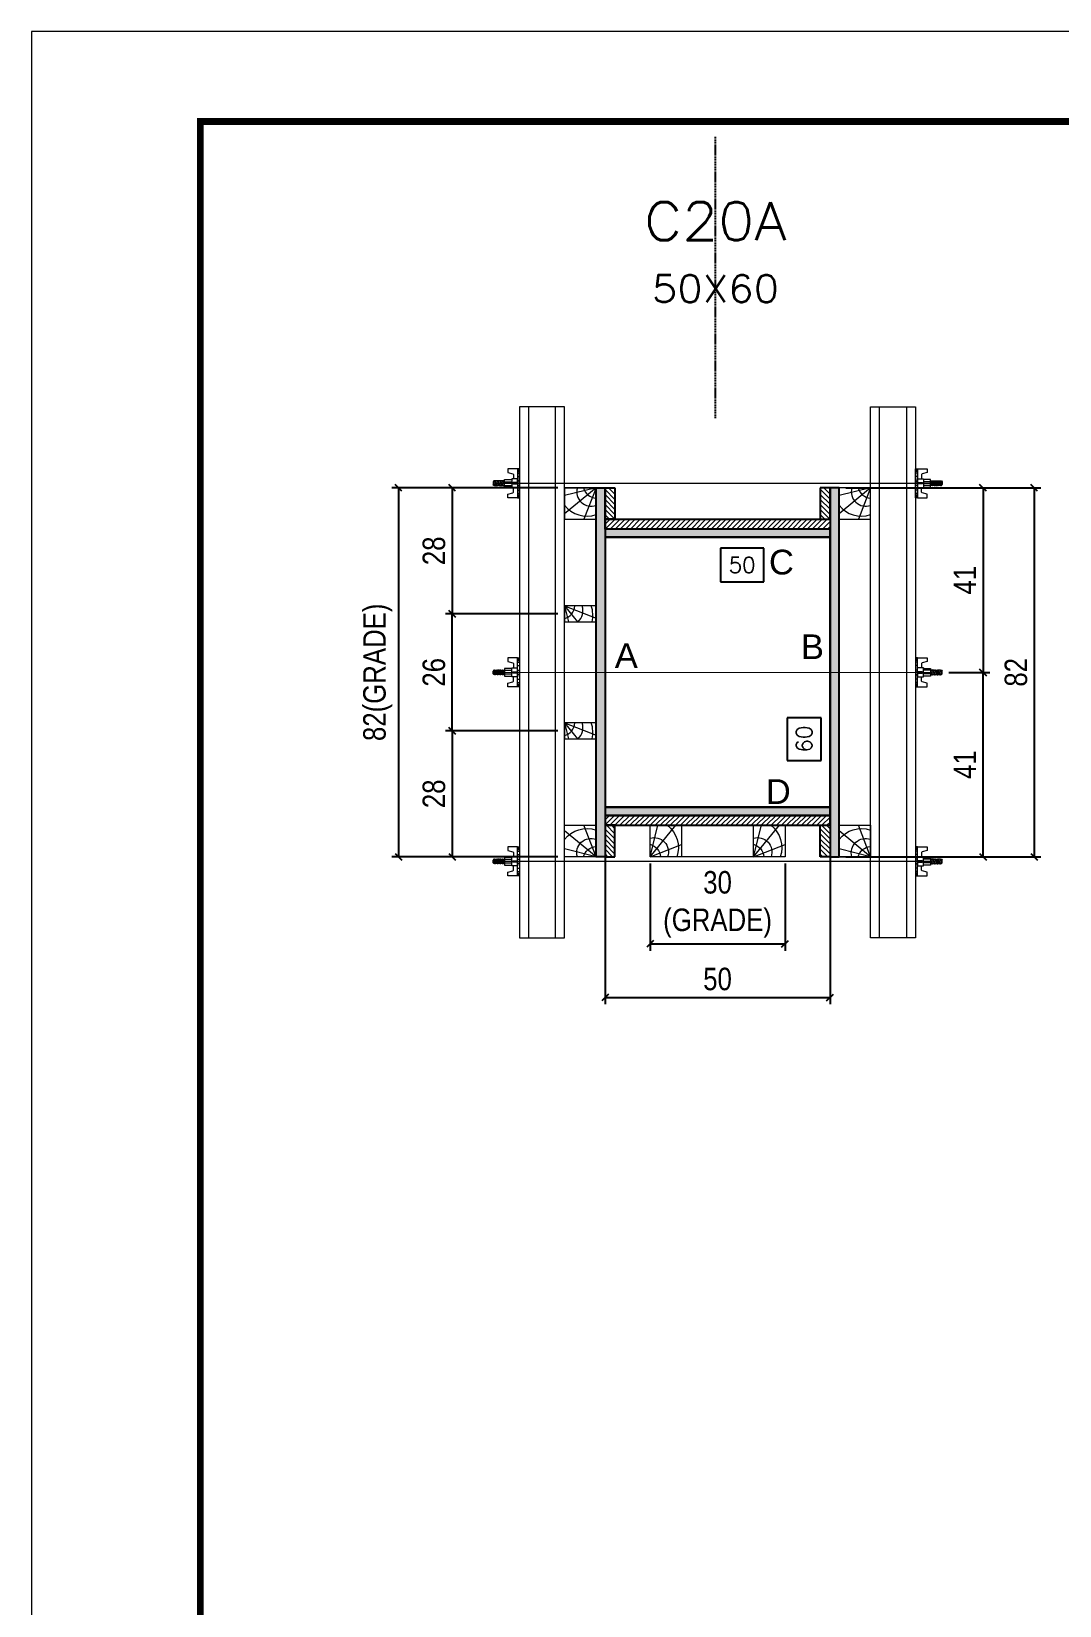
# Model space of a CAD drawing. Extents: x 2949 to 9203, y -16089 to 12527.
# Drawn here: x 4548 to 5004, y -807 to -108 of the extents above; entities that cross this region are included whole.
import ezdxf
from ezdxf.enums import TextEntityAlignment as Align

# ---------------------------------------------------------------- set-up
doc = ezdxf.new("R2010")
doc.units = 0
doc.linetypes.add('DASHED', pattern=[0.75, 0.5, -0.25])
doc.linetypes.add('HIDDEN', pattern=[0.375, 0.25, -0.125])
for name, color, linetype in [('CHAPA', 1, 'Continuous'), ('COTA', 241, 'Continuous'), ('MEIO_PONT', 93, 'Continuous'), ('Painéis', 200, 'Continuous'), ('SARRAFO', 251, 'Continuous'), ('Texto de Titulo', 7, 'Continuous'), ('Texto Qtd Sarr', 242, 'Continuous'), ('TEXTO_GERAL', 7, 'Continuous')]:
    doc.layers.add(name, color=color, linetype=linetype)
for name, color, linetype, lineweight in [('Folhas', 255, 'Continuous', 9), ('Hachura', 251, 'Continuous', 9), ('Madeira', 126, 'Continuous', 18), ('Perfil Metálico', 224, 'Continuous', 18), ('SARRAFO DE PRESSAO', 251, 'DASHED', 9), ('Texto Seção', 7, 'Continuous', 15)]:
    doc.layers.add(name, color=color, linetype=linetype, lineweight=lineweight)
doc.styles.add('ARIAL', font='arial.ttf')
doc.styles.add('COTA TECNICA 2X', font='techl___.ttf', dxfattribs={"height": 10})
doc.styles.add('ROMANS', font='romans.shx')
doc.dimstyles.new('SECAO PILAR', dxfattribs={"dimtxt": 10, "dimasz": 3, "dimexe": 3, "dimexo": 3, "dimgap": 3, "dimtad": 1, "dimdec": 1, "dimlfac": 0.5, "dimzin": 12, "dimdsep": 46, "dimtxsty": 'COTA TECNICA 2X', "dimblk1": 'OBLIQUE', "dimblk2": 'OBLIQUE', "dimsah": 1, "dimcen": 0.9, "dimclrd": 256, "dimclre": 256, "dimclrt": 256, "dimadec": 1, "dimazin": 3, "dimtfac": 1, "dimtdec": 1, "dimtmove": 0, "dimatfit": 3, "dimfxl": 1, "dimtolj": 1, "dimtzin": 12, "dimarcsym": 0})
doc.dimstyles.new('SECÇÃO 2', dxfattribs={"dimtxt": 7, "dimasz": 6, "dimexe": 0.18, "dimexo": 2, "dimgap": -4, "dimtad": 3, "dimdec": 1, "dimlfac": 0.5, "dimzin": 12, "dimdsep": 46, "dimtxsty": 'ROMANS', "dimblk": 'ARCHTICK', "dimcen": 0.09, "dimse1": 1, "dimse2": 1, "dimsd1": 1, "dimsd2": 1, "dimclrd": 180, "dimclre": 5, "dimclrt": 1, "dimadec": 0, "dimazin": 3, "dimtfac": 1, "dimtdec": 1, "dimtofl": 0, "dimtmove": 0, "dimatfit": 3, "dimldrblk": 'ARCHTICK', "dimfxl": 1, "dimtolj": 1, "dimtzin": 0, "dimarcsym": 0})

# ---------------------------------------------------------------- blocks, each defined once
blk = doc.blocks.new('9999999999')
at = {"layer": 'Folhas'}
blk.add_lwpolyline([(98138.98, 34190.21), (99623.98, 34190.21), (99623.98, 35240.21), (98138.98, 35240.21)], close=True, dxfattribs=at)
at = {"layer": 'Folhas', "color": 30, "const_width": 3}
blk.add_lwpolyline([(98213.98, 34230.21), (99583.98, 34230.21), (99583.98, 35200.21), (98213.98, 35200.21)], close=True, dxfattribs=at)
blk = doc.blocks.new('*D1420')
at = {"layer": 'COTA', "color": 180, "lineweight": -2, "transparency": 16777216}
for p, q in [((4898.48, -412.59), (4883.48, -412.59)), ((4883.48, -412.59), (4883.48, -431.59)), ((4898.48, -431.59), (4898.48, -412.59)), ((4883.48, -431.59), (4898.48, -431.59))]:
    blk.add_line(p, q, dxfattribs=at)
at = {"layer": 'Defpoints', "color": 0, "transparency": 16777216}
for p in [(4802.48, -332.41), (4802.48, -452.41), (4902.48, -452.41)]:
    blk.add_point(p, dxfattribs=at)
at = {"layer": 'COTA', "color": 1, "transparency": 16777216, "insert": (4890.98, -422.09), "char_height": 7, "attachment_point": 5, "rotation": 90, "style": 'ROMANS'}
blk.add_mtext('\\A1;60', dxfattribs=at)
blk = doc.blocks.new('_ArchTick')
at = {"color": 0, "linetype": 'ByBlock', "const_width": 0.15}
blk.add_lwpolyline([(-0.5, -0.5), (0.5, 0.5)], dxfattribs=at)
blk = doc.blocks.new('_Oblique')
at = {"color": 0, "linetype": 'ByBlock', "lineweight": -2}
blk.add_line((-0.5, -0.5), (0.5, 0.5), dxfattribs=at)
blk = doc.blocks.new('*D1421')
at = {"layer": 'COTA', "lineweight": -2, "transparency": 16777216}
for p, q in [((4909.48, -310.41), (4996.25, -310.41)), ((4993.25, -310.41), (4993.25, -474.41)), ((4909.48, -474.41), (4996.25, -474.41))]:
    blk.add_line(p, q, dxfattribs=at)
at = {"layer": 'Defpoints', "color": 0, "transparency": 16777216}
for p in [(4906.48, -310.41), (4906.48, -474.41), (4993.25, -474.41)]:
    blk.add_point(p, dxfattribs=at)
at = {"layer": 'COTA', "lineweight": -2, "transparency": 16777216, "xscale": 3, "yscale": 3, "zscale": 3}
for p, rotation in [((4993.25, -310.41), 90), ((4993.25, -474.41), 270)]:
    blk.add_blockref('_Oblique', p, dxfattribs=dict(at, rotation=rotation))
at = {"layer": 'COTA', "transparency": 16777216, "insert": (4985.16, -392.41), "char_height": 10, "attachment_point": 5, "rotation": 90, "style": 'COTA TECNICA 2X'}
blk.add_mtext('\\A1;82', dxfattribs=at)
blk = doc.blocks.new('*D1422')
at = {"layer": 'COTA', "lineweight": -2, "transparency": 16777216}
for p, q in [((4943.48, -310.41), (4973.48, -310.41)), ((4970.48, -310.41), (4970.48, -392.48)), ((4955.28, -392.48), (4973.48, -392.48))]:
    blk.add_line(p, q, dxfattribs=at)
at = {"layer": 'Defpoints', "color": 0, "transparency": 16777216}
for p in [(4940.48, -310.41), (4952.28, -392.48), (4970.48, -392.48)]:
    blk.add_point(p, dxfattribs=at)
at = {"layer": 'COTA', "lineweight": -2, "transparency": 16777216, "xscale": 3, "yscale": 3, "zscale": 3}
for p, rotation in [((4970.48, -310.41), 90), ((4970.48, -392.48), 270)]:
    blk.add_blockref('_Oblique', p, dxfattribs=dict(at, rotation=rotation))
at = {"layer": 'COTA', "transparency": 16777216, "insert": (4962.41, -351.45), "char_height": 10, "attachment_point": 5, "rotation": 90, "style": 'COTA TECNICA 2X'}
blk.add_mtext('\\A1;41', dxfattribs=at)
blk = doc.blocks.new('*D1423')
at = {"layer": 'COTA', "lineweight": -2, "transparency": 16777216}
for p, q in [((4955.28, -392.48), (4973.48, -392.48)), ((4970.48, -474.41), (4970.48, -392.48)), ((4943.48, -474.41), (4973.48, -474.41))]:
    blk.add_line(p, q, dxfattribs=at)
at = {"layer": 'Defpoints', "color": 0, "transparency": 16777216}
for p in [(4952.28, -392.48), (4970.48, -392.48), (4940.48, -474.41)]:
    blk.add_point(p, dxfattribs=at)
at = {"layer": 'COTA', "lineweight": -2, "transparency": 16777216, "xscale": 3, "yscale": 3, "zscale": 3}
for p, rotation in [((4970.48, -392.48), 90), ((4970.48, -474.41), 270)]:
    blk.add_blockref('_Oblique', p, dxfattribs=dict(at, rotation=rotation))
at = {"layer": 'COTA', "transparency": 16777216, "insert": (4962.41, -433.45), "char_height": 10, "attachment_point": 5, "rotation": 90, "style": 'COTA TECNICA 2X'}
blk.add_mtext('\\A1;41', dxfattribs=at)
blk = doc.blocks.new('*D1424')
at = {"layer": 'COTA', "color": 180, "lineweight": -2, "transparency": 16777216}
for p, q in [((4873.07, -337.21), (4853.74, -337.21)), ((4853.74, -337.21), (4853.74, -352.21)), ((4873.07, -352.21), (4873.07, -337.21)), ((4853.74, -352.21), (4873.07, -352.21))]:
    blk.add_line(p, q, dxfattribs=at)
at = {"layer": 'Defpoints', "color": 0, "transparency": 16777216}
for p in [(4802.48, -332.41), (4902.48, -332.41), (4902.48, -356.21)]:
    blk.add_point(p, dxfattribs=at)
at = {"layer": 'COTA', "color": 1, "transparency": 16777216, "insert": (4863.41, -344.71), "char_height": 7, "attachment_point": 5, "style": 'ROMANS'}
blk.add_mtext('\\A1;50', dxfattribs=at)
blk = doc.blocks.new('titulo1')
at = {"layer": 'Defpoints', "color": 252, "linetype": 'HIDDEN', "ltscale": 2}
blk.add_line((0, 0), (0, 125), dxfattribs=at)
at = {"layer": 'Defpoints', "style": 'ROMANS', "oblique": 15}
blk.add_attdef('FOLHA', text='', height=10, dxfattribs=at).set_placement((0, 15.58), align=Align.MIDDLE_CENTER)
at = {"layer": 'Texto Qtd Sarr', "color": 3, "style": 'ROMANS', "oblique": 15}
for tag, height, p in [('TITULO', 17, (0, 71.45)), ('SEÇÃO', 12, (0, 41.55))]:
    blk.add_attdef(tag, text='', height=height, dxfattribs=at).set_placement(p, align=Align.MIDDLE_CENTER)
blk = doc.blocks.new('PONTALETE')
at = {"layer": 'Madeira'}
for q in [(2.71, 7), (7, 5.76), (7, 1.74)]:
    blk.add_line((0, 0), q, dxfattribs=at)
blk.add_lwpolyline([(0, 0), (7, 0), (7, 7), (0, 7)], close=True, dxfattribs=at)
for centre, radius, start, end in [((2.04, 0.06), 6.23, 37.2818, 109.0913), ((1.09, 0.9), 3.19, 343.603, 109.9847), ((-0.21, -0.78), 3.09, 14.6322, 86.0383)]:
    blk.add_arc(centre, radius, start, end, dxfattribs=at)
blk = doc.blocks.new('*D1425')
at = {"layer": 'COTA', "lineweight": -2, "transparency": 16777216}
for p, q in [((4781.48, -310.41), (4707.7, -310.41)), ((4710.7, -310.41), (4710.7, -474.41)), ((4781.48, -474.41), (4707.7, -474.41))]:
    blk.add_line(p, q, dxfattribs=at)
at = {"layer": 'Defpoints', "color": 0, "transparency": 16777216}
for p in [(4784.48, -310.41), (4710.7, -474.41), (4784.48, -474.41)]:
    blk.add_point(p, dxfattribs=at)
at = {"layer": 'COTA', "lineweight": -2, "transparency": 16777216, "xscale": 3, "yscale": 3, "zscale": 3}
for p, rotation in [((4710.7, -310.41), 90), ((4710.7, -474.41), 270)]:
    blk.add_blockref('_Oblique', p, dxfattribs=dict(at, rotation=rotation))
at = {"layer": 'COTA', "transparency": 16777216, "insert": (4701.48, -392.41), "char_height": 10, "attachment_point": 5, "rotation": 90, "style": 'COTA TECNICA 2X'}
blk.add_mtext('\\A1;82(GRADE)', dxfattribs=at)
blk = doc.blocks.new('*D1426')
at = {"layer": 'COTA', "lineweight": -2, "transparency": 16777216}
for p, q in [((4781.48, -418.41), (4731.54, -418.41)), ((4734.54, -418.41), (4734.54, -474.41)), ((4781.48, -474.41), (4731.54, -474.41))]:
    blk.add_line(p, q, dxfattribs=at)
at = {"layer": 'Defpoints', "color": 0, "transparency": 16777216}
for p in [(4784.48, -418.41), (4734.54, -474.41), (4784.48, -474.41)]:
    blk.add_point(p, dxfattribs=at)
at = {"layer": 'COTA', "lineweight": -2, "transparency": 16777216, "xscale": 3, "yscale": 3, "zscale": 3}
for p, rotation in [((4734.54, -418.41), 90), ((4734.54, -474.41), 270)]:
    blk.add_blockref('_Oblique', p, dxfattribs=dict(at, rotation=rotation))
at = {"layer": 'COTA', "transparency": 16777216, "insert": (4726.45, -446.41), "char_height": 10, "attachment_point": 5, "rotation": 90, "style": 'COTA TECNICA 2X'}
blk.add_mtext('\\A1;28', dxfattribs=at)
blk = doc.blocks.new('MEIO PONTALETE')
at = {"layer": 'Madeira'}
for q in [(2.71, 7), (3.5, 2.88), (3.5, 0.87)]:
    blk.add_line((0, 0), q, dxfattribs=at)
blk.add_lwpolyline([(0, 0), (3.5, 0), (3.5, 7), (0, 7)], close=True, dxfattribs=at)
for centre, radius, start, end in [((2.04, 0.06), 6.23, 76.4499, 109.0913), ((1.09, 0.9), 3.19, 40.9063, 109.9847), ((-0.21, -0.78), 3.09, 14.6322, 86.0383)]:
    blk.add_arc(centre, radius, start, end, dxfattribs=at)
blk = doc.blocks.new('C')
at = {"layer": 'Hachura', "color": 0}
for p, q in [((0, 3.22), (0, -3.22)), ((0.45, 3.22), (0, 3.22)), ((0.46, 3.16), (0, 3.16)), ((0.46, 3.05), (0, 3.05)), ((0.46, 2.88), (0, 2.88)), ((0, 2.75), (0, -1.16)), ((0.46, 2.65), (0, 2.65)), ((0.46, 2.23), (0, 2.23)), ((0.46, 1.51), (0, 1.51)), ((0.39, 0.49), (0.17, 0.49)), ((0.45, -3.23), (0.45, 3.22)), ((0.45, 3.22), (2.58, 3.22)), ((1.74, 0.97), (0.45, 0.97)), ((1.45, 0.1), (0.45, 0.1)), ((1.35, 1.94), (1.35, 0.96)), ((2.58, 2.39), (1.47, 2.09)), ((1.74, -0.97), (1.74, 0.97)), ((1.74, 0.97), (1.74, 0.84)), ((1.74, 0.97), (1.74, 0.84)), ((1.74, 0.84), (3.35, 0.84)), ((3.35, 0.45), (1.74, 0.45)), ((2.58, 3.22), (2.58, 2.39)), ((3.32, 0.84), (3.32, -0.84)), ((3.35, 0.84), (3.35, -0.84)), ((3.68, 0.45), (3.35, 0.45)), ((3.84, -0.52), (3.35, 0.45)), ((3.35, 0.06), (3.67, -0.57)), ((3.68, 0.45), (4.16, -0.52)), ((3.72, 0.5), (4.25, -0.57)), ((4.37, -0.55), (3.83, 0.53)), ((4.15, 0.45), (3.93, 0.45)), ((4.42, -0.52), (3.93, 0.45)), ((4.15, 0.45), (4.26, 0.45)), ((4.26, 0.45), (4.74, -0.52)), ((4.3, 0.5), (4.83, -0.57)), ((4.95, -0.55), (4.41, 0.53)), ((4.51, 0.45), (4.84, 0.45)), ((5, -0.52), (4.51, 0.45)), ((4.84, 0.45), (5.32, -0.52)), ((4.88, 0.5), (5.41, -0.57)), ((5.53, -0.55), (4.99, 0.53)), ((5.58, -0.52), (5.09, 0.45)), ((5.42, 0.45), (5.09, 0.45)), ((5.58, -0.52), (5.09, 0.45)), ((5.42, 0.45), (5.74, -0.19)), ((5.46, 0.5), (5.74, -0.07)), ((5.74, 0.19), (5.57, 0.53)), ((5.74, 0.32), (5.68, 0.45)), ((5.68, 0.45), (5.74, 0.45)), ((5.74, 0.45), (5.9, 0.29)), ((5.74, 0.45), (5.74, -0.52)), ((5.9, -0.36), (5.9, 0.29)), ((0.45, 0), (0, 0)), ((0.46, -1.52), (0, -1.52)), ((0.46, -2.23), (0, -2.23)), ((0.46, -2.65), (0, -2.65)), ((0.46, -2.88), (0, -2.88)), ((0.46, -3.05), (0, -3.05)), ((0.46, -3.16), (0, -3.16)), ((0, -3.22), (2.57, -3.22)), ((0.08, -0.48), (0.29, -0.48)), ((0.29, -0.48), (0.4, -0.48)), ((0.45, 0), (0.45, -0.97)), ((0.45, -0.16), (1.45, -0.16)), ((0.45, -0.65), (0.45, -0.32)), ((0.45, -3.23), (0.45, -0.65)), ((0.45, -0.97), (1.74, -0.97)), ((1.35, -1.94), (1.35, -0.97)), ((2.58, -2.39), (1.47, -2.1)), ((3.35, -0.32), (1.74, -0.32)), ((3.35, -0.84), (1.74, -0.84)), ((2.58, -3.23), (2.58, -2.39)), ((3.35, -0.07), (3.58, -0.52)), ((3.35, -0.52), (3.58, -0.52)), ((3.84, -0.52), (4.16, -0.52)), ((4.42, -0.52), (4.74, -0.52)), ((4.63, -0.52), (4.74, -0.52)), ((5, -0.52), (5.32, -0.52)), ((5.58, -0.52), (5.74, -0.52)), ((5.74, -0.52), (5.9, -0.36)), ((5.74, -0.52), (5.74, -0.52))]:
    blk.add_line(p, q, dxfattribs=at)
for centre, radius, start, end in [((1.52, 1.94), 0.161, 104.7436, 180), ((1.44, -0.03), 0.129, 272.695, 87.305), ((3.81, 0.39), 0.143, 25.5688, 154.4312), ((4.39, 0.39), 0.143, 25.5688, 154.4312), ((4.97, 0.39), 0.143, 25.5688, 154.4312), ((5.55, 0.39), 0.143, 25.5688, 154.4312), ((0.17, -0.37), 0.174, 221.744, 317.8592), ((1.52, -1.94), 0.161, 180, 255.2564), ((3.71, -0.4), 0.174, 222.1408, 318.256), ((4.29, -0.4), 0.174, 222.1408, 318.256), ((4.87, -0.4), 0.174, 222.1408, 318.256), ((5.45, -0.4), 0.174, 222.1408, 318.256), ((5.61, -0.4), 0.174, 317.8592, 318.256)]:
    blk.add_arc(centre, radius, start, end, dxfattribs=at)
blk = doc.blocks.new('*D1427')
at = {"layer": 'COTA', "lineweight": -2, "transparency": 16777216}
for p, q in [((4781.48, -310.41), (4731.54, -310.41)), ((4734.54, -310.41), (4734.54, -366.41)), ((4781.48, -366.41), (4731.54, -366.41))]:
    blk.add_line(p, q, dxfattribs=at)
at = {"layer": 'Defpoints', "color": 0, "transparency": 16777216}
for p in [(4784.48, -310.41), (4734.54, -366.41), (4784.48, -366.41)]:
    blk.add_point(p, dxfattribs=at)
at = {"layer": 'COTA', "lineweight": -2, "transparency": 16777216, "xscale": 3, "yscale": 3, "zscale": 3}
for p, rotation in [((4734.54, -310.41), 90), ((4734.54, -366.41), 270)]:
    blk.add_blockref('_Oblique', p, dxfattribs=dict(at, rotation=rotation))
at = {"layer": 'COTA', "transparency": 16777216, "insert": (4726.45, -338.41), "char_height": 10, "attachment_point": 5, "rotation": 90, "style": 'COTA TECNICA 2X'}
blk.add_mtext('\\A1;28', dxfattribs=at)
blk = doc.blocks.new('*D1446')
at = {"layer": 'COTA', "lineweight": -2, "transparency": 16777216}
for p, q in [((4802.48, -459.01), (4802.48, -539.89)), ((4902.48, -459.01), (4902.48, -539.89)), ((4802.48, -536.89), (4902.48, -536.89))]:
    blk.add_line(p, q, dxfattribs=at)
at = {"layer": 'Defpoints', "color": 0, "transparency": 16777216}
for p in [(4802.48, -456.01), (4902.48, -456.01), (4902.48, -536.89)]:
    blk.add_point(p, dxfattribs=at)
at = {"layer": 'COTA', "lineweight": -2, "transparency": 16777216, "xscale": 3, "yscale": 3, "zscale": 3, "rotation": 180}
blk.add_blockref('_Oblique', (4802.48, -536.89), dxfattribs=at)
at = {"layer": 'COTA', "lineweight": -2, "transparency": 16777216, "xscale": 3, "yscale": 3, "zscale": 3}
blk.add_blockref('_Oblique', (4902.48, -536.89), dxfattribs=at)
at = {"layer": 'COTA', "transparency": 16777216, "insert": (4852.48, -528.78), "char_height": 10, "attachment_point": 5, "style": 'COTA TECNICA 2X'}
blk.add_mtext('\\A1;50', dxfattribs=at)
blk = doc.blocks.new('*D1451')
at = {"layer": 'COTA', "lineweight": -2, "transparency": 16777216}
for p, q in [((4781.48, -366.41), (4731.54, -366.41)), ((4734.54, -418.41), (4734.54, -366.41)), ((4781.48, -418.41), (4731.54, -418.41))]:
    blk.add_line(p, q, dxfattribs=at)
at = {"layer": 'Defpoints', "color": 0, "transparency": 16777216}
for p in [(4734.54, -366.41), (4784.48, -366.41), (4784.48, -418.41)]:
    blk.add_point(p, dxfattribs=at)
at = {"layer": 'COTA', "lineweight": -2, "transparency": 16777216, "xscale": 3, "yscale": 3, "zscale": 3}
for p, rotation in [((4734.54, -366.41), 90), ((4734.54, -418.41), 270)]:
    blk.add_blockref('_Oblique', p, dxfattribs=dict(at, rotation=rotation))
at = {"layer": 'COTA', "transparency": 16777216, "insert": (4726.44, -392.41), "char_height": 10, "attachment_point": 5, "rotation": 90, "style": 'COTA TECNICA 2X'}
blk.add_mtext('\\A1;26', dxfattribs=at)
blk = doc.blocks.new('*D1452')
at = {"layer": 'COTA', "lineweight": -2, "transparency": 16777216}
for p, q in [((4822.48, -477.41), (4822.48, -516.13)), ((4882.47, -477.41), (4882.47, -516.13)), ((4822.48, -513.13), (4882.47, -513.13))]:
    blk.add_line(p, q, dxfattribs=at)
at = {"layer": 'Defpoints', "color": 0, "transparency": 16777216}
for p in [(4822.48, -474.41), (4882.47, -474.41), (4882.47, -513.13)]:
    blk.add_point(p, dxfattribs=at)
at = {"layer": 'COTA', "lineweight": -2, "transparency": 16777216, "xscale": 3, "yscale": 3, "zscale": 3, "rotation": 180}
blk.add_blockref('_Oblique', (4822.48, -513.13), dxfattribs=at)
at = {"layer": 'COTA', "lineweight": -2, "transparency": 16777216, "xscale": 3, "yscale": 3, "zscale": 3}
blk.add_blockref('_Oblique', (4882.47, -513.13), dxfattribs=at)
at = {"layer": 'COTA', "transparency": 16777216, "insert": (4852.48, -495.58), "char_height": 10, "attachment_point": 5, "style": 'COTA TECNICA 2X'}
blk.add_mtext('\\A1;30\\P(GRADE)', dxfattribs=at)

msp = doc.modelspace()

# ---------------------------------------------------------------- hatches: boundary and pattern name
at = {"layer": 'Hachura'}
h = msp.add_hatch(color=256, dxfattribs=at)
h.dxf.hatch_style = 1
h.paths.add_polyline_path([(4802.48, -474.41), (4798.48, -474.41), (4798.48, -310.41), (4802.48, -310.41)])
h = msp.add_hatch(color=256, dxfattribs=at)
h.dxf.hatch_style = 1
h.paths.add_polyline_path([(4802.48, -474.41), (4798.48, -474.41), (4798.48, -310.41), (4802.48, -310.41)])
h = msp.add_hatch(dxfattribs=at)
h.set_pattern_fill('ANSI31', color=256, scale=0.5, angle=90, style=0)
h.set_pattern_definition([(135, (-18088.9318, 8813.5384), (-1.12253202, -1.12253202), [])])
h.paths.add_polyline_path([(4802.48, -324.41), (4806.88, -324.41), (4806.88, -310.41), (4802.48, -310.41)])
h = msp.add_hatch(dxfattribs=at)
h.set_pattern_fill('ANSI31', color=256, scale=0.5, angle=90, style=0)
h.set_pattern_definition([(135, (-18026.9318, 8813.5384), (-1.12253202, -1.12253202), [])])
h.paths.add_polyline_path([(4902.48, -324.41), (4898.08, -324.41), (4898.08, -310.41), (4902.48, -310.41)])
h = msp.add_hatch(color=256, dxfattribs=at)
h.dxf.hatch_style = 1
h.paths.add_polyline_path([(4902.48, -474.41), (4906.48, -474.41), (4906.48, -310.41), (4902.48, -310.41)])
h = msp.add_hatch(color=256, dxfattribs=at)
h.dxf.hatch_style = 1
h.paths.add_polyline_path([(4902.48, -474.41), (4906.48, -474.41), (4906.48, -310.41), (4902.48, -310.41)])
h = msp.add_hatch(dxfattribs=at)
h.set_pattern_fill('ANSI31', color=256, scale=0.5, style=0)
h.set_pattern_definition([(45, (13976.4282, 22600.5947), (-1.12253202, 1.12253202), [])])
h.paths.add_polyline_path([(4902.48, -328.81), (4902.48, -324.41), (4802.48, -324.41), (4802.48, -328.81)])
h = msp.add_hatch(color=256, dxfattribs=at)
h.dxf.hatch_style = 1
h.paths.add_polyline_path([(4802.48, -328.81), (4802.48, -332.41), (4902.48, -332.41), (4902.48, -328.81)])
h = msp.add_hatch(color=256, dxfattribs=at)
h.dxf.hatch_style = 1
h.paths.add_polyline_path([(4802.48, -328.81), (4802.48, -332.41), (4902.48, -332.41), (4902.48, -328.81)])
h = msp.add_hatch(color=256, dxfattribs=at)
h.dxf.hatch_style = 1
h.paths.add_polyline_path([(4802.48, -452.41), (4802.48, -456.01), (4902.48, -456.01), (4902.48, -452.41)])
h = msp.add_hatch(color=256, dxfattribs=at)
h.dxf.hatch_style = 1
h.paths.add_polyline_path([(4802.48, -452.41), (4802.48, -456.01), (4902.48, -456.01), (4902.48, -452.41)])
h = msp.add_hatch(dxfattribs=at)
h.set_pattern_fill('ANSI31', color=256, scale=0.5, style=0)
h.set_pattern_definition([(45, (13976.4282, 22646.5947), (-1.12253202, 1.12253202), [])])
h.paths.add_polyline_path([(4902.48, -456.01), (4902.48, -460.41), (4802.48, -460.41), (4802.48, -456.01)])
h = msp.add_hatch(dxfattribs=at)
h.set_pattern_fill('ANSI31', color=256, scale=0.5, angle=90, style=0)
h.set_pattern_definition([(135, (-18088.9318, 9028.5384), (-1.12253202, -1.12253202), [])])
h.paths.add_polyline_path([(4802.48, -460.41), (4806.88, -460.41), (4806.88, -474.41), (4802.48, -474.41)])
h = msp.add_hatch(dxfattribs=at)
h.set_pattern_fill('ANSI31', color=256, scale=0.5, angle=90, style=0)
h.set_pattern_definition([(135, (-18026.9318, 9028.5384), (-1.12253202, -1.12253202), [])])
h.paths.add_polyline_path([(4902.48, -460.41), (4898.08, -460.41), (4898.08, -474.41), (4902.48, -474.41)])

# ---------------------------------------------------------------- linework, layer by layer
at = {"layer": 'CHAPA'}
for points in [[(4802.48, -474.41), (4798.48, -474.41), (4798.48, -310.41), (4802.48, -310.41)], [(4802.48, -474.41), (4798.48, -474.41), (4798.48, -310.41), (4802.48, -310.41)], [(4902.48, -474.41), (4906.48, -474.41), (4906.48, -310.41), (4902.48, -310.41)], [(4902.48, -474.41), (4906.48, -474.41), (4906.48, -310.41), (4902.48, -310.41)], [(4802.48, -328.81), (4802.48, -332.41), (4902.48, -332.41), (4902.48, -328.81)], [(4802.48, -328.81), (4802.48, -332.41), (4902.48, -332.41), (4902.48, -328.81)], [(4802.48, -452.41), (4802.48, -456.01), (4902.48, -456.01), (4902.48, -452.41)], [(4802.48, -452.41), (4802.48, -456.01), (4902.48, -456.01), (4902.48, -452.41)]]:
    msp.add_lwpolyline(points, close=True, dxfattribs=at)
at = {"layer": 'Hachura'}
for p, q in [((4753.68, -308.41), (4947.48, -308.4)), ((4753.68, -392.41), (4947.48, -392.42)), ((4753.68, -476.41), (4947.48, -476.42))]:
    msp.add_line(p, q, dxfattribs=at)
at = {"layer": 'Madeira'}
for points in [[(4798.48, -474.41), (4784.48, -474.41), (4784.48, -310.41), (4798.48, -310.41)], [(4906.48, -474.41), (4920.48, -474.41), (4920.48, -310.41), (4906.48, -310.41)], [(4822.48, -474.41), (4822.48, -460.41), (4882.47, -460.41), (4882.47, -474.41)]]:
    msp.add_lwpolyline(points, close=True, dxfattribs=at)
at = {"layer": 'Painéis'}
msp.add_lwpolyline([(4902.48, -332.41), (4802.48, -332.41), (4802.48, -452.41), (4902.48, -452.41)], close=True, dxfattribs=at)
at = {"layer": 'Perfil Metálico'}
for points in [[(4764.48, -510.41), (4784.48, -510.41), (4784.48, -274.41), (4764.48, -274.41)], [(4780.48, -274.41), (4768.48, -274.41), (4768.48, -510.41), (4780.48, -510.41)], [(4940.48, -510.41), (4920.48, -510.41), (4920.48, -274.41), (4940.48, -274.41)], [(4924.48, -274.41), (4936.48, -274.41), (4936.48, -510.41), (4924.48, -510.41)]]:
    msp.add_lwpolyline(points, close=True, dxfattribs=at)
at = {"layer": 'SARRAFO'}
for points in [[(4806.88, -310.41), (4806.88, -324.41), (4802.48, -324.41), (4802.48, -310.41)], [(4898.08, -310.41), (4898.08, -324.41), (4902.48, -324.41), (4902.48, -310.41)], [(4802.48, -324.41), (4902.48, -324.41), (4902.48, -328.81), (4802.48, -328.81)], [(4802.48, -460.41), (4902.48, -460.41), (4902.48, -456.01), (4802.48, -456.01)], [(4806.88, -474.41), (4806.88, -460.41), (4802.48, -460.41), (4802.48, -474.41)], [(4898.08, -474.41), (4898.08, -460.41), (4902.48, -460.41), (4902.48, -474.41)]]:
    msp.add_lwpolyline(points, close=True, dxfattribs=at)

# ---------------------------------------------------------------- block references
at = {"layer": 'Hachura', "linetype": 'Continuous', "yscale": 2, "zscale": 2, "rotation": 180}
for p, xscale in [((4764.48, -308.41), 2), ((4940.48, -308.41), -2)]:
    msp.add_blockref('C', p, dxfattribs=dict(at, xscale=xscale))
at = {"layer": 'Hachura', "linetype": 'Continuous', "yscale": 2, "zscale": 2}
for p, xscale in [((4764.48, -392.41), -2), ((4940.48, -392.41), 2), ((4764.48, -476.41), -2), ((4940.48, -476.41), 2)]:
    msp.add_blockref('C', p, dxfattribs=dict(at, xscale=xscale))
at = {"layer": 'MEIO_PONT'}
for name, p, xscale, yscale, zscale, rotation in [('PONTALETE', (4798.48, -310.41), 2, 2, 2, 180), ('PONTALETE', (4920.48, -310.41), 2, 2, 2, 180), ('MEIO PONTALETE', (4784.48, -362.91), 1.999999997962732, 1.999999997962732, 1.999999997962732, 270), ('MEIO PONTALETE', (4784.48, -414.91), 1.999999997962732, 1.999999997962732, 1.999999997962732, 270), ('PONTALETE', (4822.48, -474.41), -2, 2, 2, 270), ('PONTALETE', (4868.47, -474.41), -2, 2, 2, 270)]:
    msp.add_blockref(name, p, dxfattribs=dict(at, xscale=xscale, yscale=yscale, zscale=zscale, rotation=rotation))
at = {"layer": 'MEIO_PONT', "xscale": -2, "yscale": 2, "zscale": 2}
for p in [(4798.48, -474.41), (4920.48, -474.41)]:
    msp.add_blockref('PONTALETE', p, dxfattribs=at)
at = {"layer": 'SARRAFO DE PRESSAO', "color": 6, "linetype": 'ByBlock'}
msp.add_blockref('9999999999', (-93591.44, -35347.8), dxfattribs=at)
at = {"layer": 'Texto Seção'}
ref = msp.add_blockref('titulo1', (4851.56, -279.39), dxfattribs=at)
ref.add_attrib('TITULO', 'C20A', dxfattribs={"layer": 'Texto de Titulo', "color": 7, "height": 17, "style": 'ROMANS', "width": 1.1}).set_placement((4851.56, -191.89), align=Align.MIDDLE_CENTER)
ref.add_attrib('SEÇÃO', '50X60', dxfattribs={"layer": 'Texto de Titulo', "color": 7, "height": 12, "style": 'ROMANS', "width": 1.1}).set_placement((4851.56, -221.89), align=Align.MIDDLE_CENTER)

# ---------------------------------------------------------------- texts
at = {"layer": 'TEXTO_GERAL', "style": 'ARIAL'}
for s, p in [('C', (4880.88, -343.42)), ('B', (4894.65, -381.05)), ('A', (4811.93, -384.97)), ('D', (4879.48, -445.41))]:
    msp.add_text(s, height=11, dxfattribs=at).set_placement(p, align=Align.MIDDLE_CENTER)

# ---------------------------------------------------------------- dimensions: what is measured, and where the dimension line sits
at = {"layer": 'COTA'}
dim = msp.add_linear_dim(base=(4710.7, -474.41), p1=(4784.48, -310.41), p2=(4784.48, -474.41), angle=270, text='<>(GRADE)', dimstyle='SECAO PILAR', dxfattribs=at)
dim.commit()
dim.dimension.update_dxf_attribs({"geometry": '*D1425', "text_midpoint": (4701.48, -392.41)})
for base, p1, p2, angle, picture, middle in [((4734.54, -366.41), (4784.48, -310.41), (4784.48, -366.41), 270, '*D1427', (4726.45, -338.41)), ((4993.25, -474.41), (4906.48, -310.41), (4906.48, -474.41), 270, '*D1421', (4985.16, -392.41)), ((4970.48, -392.48), (4940.48, -310.41), (4952.28, -392.48), 270, '*D1422', (4962.41, -351.45)), ((4734.54, -366.41), (4784.48, -418.41), (4784.48, -366.41), 90, '*D1451', (4726.44, -392.41)), ((4970.48, -392.48), (4940.48, -474.41), (4952.28, -392.48), 90, '*D1423', (4962.41, -433.45)), ((4734.54, -474.41), (4784.48, -418.41), (4784.48, -474.41), 270, '*D1426', (4726.45, -446.41))]:
    dim = msp.add_linear_dim(base=base, p1=p1, p2=p2, angle=angle, dimstyle='SECAO PILAR', dxfattribs=at)
    dim.commit()
    dim.dimension.update_dxf_attribs({"geometry": picture, "text_midpoint": middle})
dim = msp.add_linear_dim(base=(4902.48, -452.41), p1=(4802.48, -332.41), p2=(4802.48, -452.41), angle=270, dimstyle='SECÇÃO 2', dxfattribs=at)
dim.commit()
dim.dimension.update_dxf_attribs({"geometry": '*D1420', "text_midpoint": (4902.48, -422.09), "dimtype": 160})
dim = msp.add_linear_dim(base=(4902.48, -356.21), p1=(4802.48, -332.41), p2=(4902.48, -332.41), dimstyle='SECÇÃO 2', dxfattribs=at)
dim.commit()
dim.dimension.update_dxf_attribs({"geometry": '*D1424', "text_midpoint": (4863.41, -356.21), "dimtype": 160})
dim = msp.add_linear_dim(base=(4902.48, -536.89), p1=(4802.48, -456.01), p2=(4902.48, -456.01), dimstyle='SECAO PILAR', dxfattribs=at)
dim.commit()
dim.dimension.update_dxf_attribs({"geometry": '*D1446', "text_midpoint": (4852.48, -528.78)})
dim = msp.add_linear_dim(base=(4882.47, -513.13), p1=(4822.48, -474.41), p2=(4882.47, -474.41), text='<>\\P(GRADE)', dimstyle='SECAO PILAR', dxfattribs=at)
dim.commit()
dim.dimension.update_dxf_attribs({"geometry": '*D1452', "text_midpoint": (4852.48, -495.58)})

doc.saveas('drawing.dxf')
